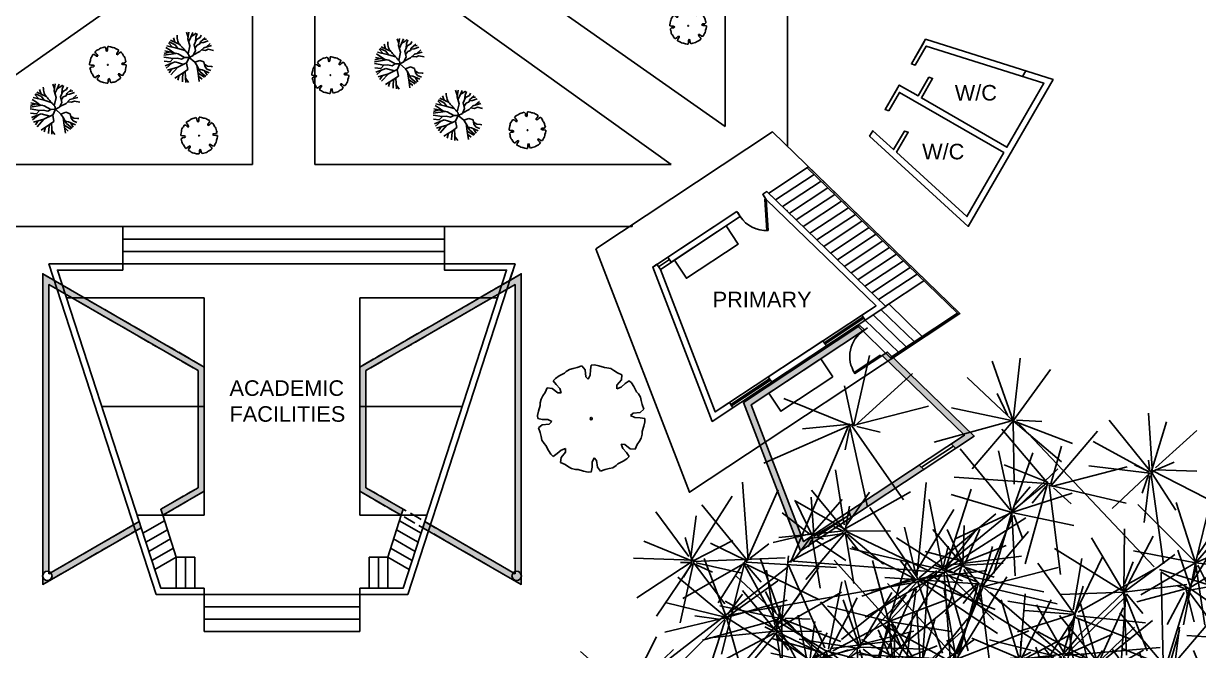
# Model space of a CAD drawing. Header units: millimetres. Extents: x -2023021 to 4454414, y -304659 to 993992.
# Drawn here: x 2061217 to 2099017, y 57553 to 77738 of the extents above; entities that cross this region are included whole.
import ezdxf

# ---------------------------------------------------------------- set-up
doc = ezdxf.new("R2010")
doc.units = ezdxf.units.MM
doc.header["$LTSCALE"] = 10
doc.header["$MEASUREMENT"] = 0
doc.linetypes.add('BANKLINE1', pattern=[5.5, 4, -1.5])
doc.layers.add('First Floor', color=7, linetype='Continuous')
doc.styles.get("Standard").update_dxf_attribs({"font": 'arial.ttf'})

# ---------------------------------------------------------------- blocks, each defined once
blk = doc.blocks.new('z_96')
at = {"color": 86, "linetype": 'Continuous'}
for p, q in [((-279.8, 149.9), (-254.2, 304.5)), ((-277.5, 143.8), (-209, 319.2)), ((-2.3, 183.5), (-55.4, 292.1)), ((0.6, 181.7), (29.5, 299.6)), ((5.7, 184.9), (91.8, 284.8)), ((-282.5, 143.4), (-440.4, 263.7)), ((-279.3, 139.9), (-326.8, 270.9)), ((1.7, 182.4), (-92.5, 262.1)), ((3.6, 188.7), (58.7, 265.3)), ((395.6, 94.6), (438.6, 246.5)), ((-276.5, 141.1), (-146.8, 221.3)), ((-9.6, 182.8), (-129.6, 222.9)), ((-0.6, 184.6), (125.7, 194.4)), ((393.4, 89.6), (354, 209.2)), ((-292.1, 134.2), (-430.8, 180.4)), ((-280.1, 150.3), (-304, 174)), ((-5.7, 186.4), (-99.8, 114.3)), ((-4.6, 181.6), (-86.6, 72.3)), ((1.5, 182.8), (69.9, 77.5)), ((9.8, 182.3), (88, 114.6)), ((393.4, 89.6), (479.1, 181.8)), ((-279.1, 142.3), (-397.9, 16.9)), ((-263.2, 140.3), (-131, 113.5)), ((-260.4, 142.3), (-97.9, 156.1)), ((393.4, 89.6), (284.7, 153.1)), ((-283.2, 138.5), (-471.2, 114.9)), ((-285.6, 136.6), (-375, 92.2)), ((-277.6, 139.7), (-313.4, -1.1)), ((-279.1, 135.4), (-307.4, 99.5)), ((-278.4, 130.6), (-221.9, 40)), ((-277.5, 137.2), (-129.1, 19.3)), ((393.4, 89.6), (514.5, 123.6)), ((393.4, 89.6), (273.9, 50.1)), ((393.4, 89.6), (293.9, 12.5)), ((391.3, 83.5), (363.2, 41.9)), ((393.4, 89.6), (493.5, 13.4)), ((393.4, 89.6), (516.7, 64.5)), ((393.4, 89.6), (442.6, -26.2)), ((409.2, 93.4), (456.4, 89)), ((-71.7, -35.5), (-42.1, 65.4)), ((-74.7, -24.6), (-111.9, 37.5)), ((164.1, -89.9), (142.7, 11.7)), ((163.4, -89), (238.9, 7.6)), ((-237.5, -199.4), (-267, -22)), ((-65.2, -32.9), (-135.5, -11.4)), ((-80, -28.7), (-89.9, -20)), ((-68.1, -28.4), (-55.8, -19.3)), ((-234, -202.3), (-196.3, -40.6)), ((-75, -39.2), (-157.1, -75.4)), ((-74, -33), (-152.4, -40.5)), ((-76.2, -35.8), (-103.5, -105.8)), ((-72.5, -35.1), (-71.9, -112)), ((-70.4, -41.1), (3.7, -57.1)), ((-69.9, -39.6), (-38.4, -102.6)), ((159.3, -86.3), (85.5, -28.7)), ((167, -88.4), (276, -24.7)), ((163.4, -86.5), (137.7, -55.7)), ((161.1, -92.4), (74, -95.2)), ((164.5, -93.4), (157.3, -141.4)), ((160.4, -93), (267.6, -148.2)), ((164.2, -92.2), (234.3, -170.2)), ((165.3, -92), (295.7, -74)), ((166.9, -90.5), (187.1, -100.1)), ((168.3, -88.4), (194, -71.5)), ((167.1, -94.6), (37.3, -175)), ((163.6, -101.8), (119, -170.9)), ((167, -104.1), (188, -212.9)), ((-231, -196), (-205.2, -161.9)), ((-237.4, -199.3), (-392.1, -169)), ((-246.4, -194), (-283.1, -163.8)), ((-242.3, -196.3), (-391.5, -241.3)), ((-242.2, -199.4), (-329.5, -310.3)), ((-241, -201.7), (-259.1, -277.3)), ((-242.2, -201.7), (-47.9, -207.3)), ((-236.2, -200.9), (-139.2, -306.8)), ((-230.8, -205.8), (-146.5, -236))]:
    blk.add_line(p, q, dxfattribs=at)
at = {"color": 251, "linetype": 'Continuous'}
for p, q in [((-4.6, -3.2), (0.8, 176.4)), ((-17.8, -5.6), (-274.7, 141.8)), ((0, 0), (389.1, 84.4)), ((-10.4, -6), (-235.7, -205.3)), ((-16, -6.1), (-74.7, -37.4)), ((-5, -18.9), (163.8, -91.6))]:
    blk.add_line(p, q, dxfattribs=at)
blk = doc.blocks.new('сосна 1')
for p, rotation in [((317.7, 388.3), 121.1570021628385), ((-412.6, 386.5), 205.4822314301707), ((-117.1, 122.3), 55.05972244949476), ((-136.5, 361.1), 177.7388340989747), ((-351.5, 121.7), 257.3134436407499), ((285.8, 9.1), 60.73020616460848), ((-143.1, -5.5), 121.1570021628385), ((234.4, -65.1), 73.86762904044271), ((-343.1, -101.5), 57.88453704712605), ((-274, 161.3), 177.7388340989747), ((173.8, 17), 349.7944254651076), ((326.9, 45.9), 177.7388340989747), ((98.1, -4.6), 177.7388340989747), ((-502.4, -282.3), 279.7984529833926), ((-175.3, -367), 63.19571700542104), ((-48.9, -393.6), 342.5348703671633), ((260.9, -458.6), 13.7229345296671)]:
    blk.add_blockref('z_96', p, dxfattribs=dict(rotation=rotation))
blk = doc.blocks.new('*U27')
at = {"transparency": 33554687}
for p, q in [((0, 0), (0, -6)), ((40, 0), (40, -6))]:
    blk.add_line(p, q, dxfattribs=at)
blk.add_lwpolyline([(0, 0), (0, 40), (1.75, 40), (1.75, 0)], close=True, dxfattribs=at)
blk.add_arc((0, 0), 40, 0, 90, dxfattribs=at)
blk = doc.blocks.new('*U18')
for p, q in [((0, 0), (0, -6)), ((40, 0), (40, -6))]:
    blk.add_line(p, q)
blk.add_lwpolyline([(0, 0), (20, 34.6), (21.5, 33.8), (1.5, -0.9)], close=True)
blk.add_arc((0, 0), 40, 0, 60)
blk = doc.blocks.new('mb-cay7')
for p, q in [((-281, 528), (-302, 509)), ((-244, 552), (-281, 528)), ((-206, 561), (-244, 552)), ((-161, 571), (-206, 561)), ((-109, 590), (-161, 571)), ((-75, 547), (-109, 590)), ((-67, 471), (-75, 547)), ((-16, 547), (-19, 489)), ((-7, 599), (-16, 547)), ((28, 601), (-7, 599)), ((76, 591), (28, 601)), ((138, 572), (76, 591)), ((166, 570), (138, 572)), ((209, 560), (166, 570)), ((242, 540), (209, 560)), ((281, 515), (242, 540)), ((-400, 452), (-424, 426)), ((-424, 426), (-393, 384)), ((-359, 480), (-400, 452)), ((-302, 509), (-359, 480)), ((-39, 443), (-67, 471)), ((-19, 489), (-39, 443)), ((277, 379), (325, 438)), ((331, 492), (281, 515)), ((367, 396), (324, 357)), ((325, 438), (331, 492)), ((410, 427), (367, 396)), ((436, 403), (410, 426)), ((463, 362), (436, 403)), ((-538, 259), (-558, 225)), ((-513, 297), (-538, 259)), ((-490, 348), (-513, 297)), ((-435, 342), (-490, 348)), ((-376, 294), (-435, 342)), ((-393, 384), (-354, 341)), ((-336, 293), (-376, 294)), ((-354, 341), (-336, 293)), ((276, 339), (277, 379)), ((324, 357), (276, 339)), ((493, 305), (463, 362)), ((512, 284), (493, 305)), ((535, 247), (512, 284)), ((-569, 155), (-588, 93)), ((-568, 183), (-569, 155)), ((-558, 225), (-568, 183)), ((545, 209), (535, 247)), ((554, 164), (545, 209)), ((573, 112), (554, 164)), ((-588, 93), (-598, 45)), ((-598, 45), (-596, 10)), ((-596, 10), (-545, 1)), ((-545, 1), (-486, -1)), ((426, 43), (455, 70)), ((472, 22), (426, 43)), ((455, 70), (531, 78)), ((531, 19), (472, 22)), ((531, 78), (573, 112)), ((583, 10), (531, 19)), ((584, -25), (582, 10)), ((-545, -58), (-587, -92)), ((-587, -92), (-568, -144)), ((-469, -50), (-545, -58)), ((-486, -1), (-440, -22)), ((-440, -22), (-469, -50)), ((555, -134), (574, -73)), ((574, -73), (584, -25)), ((-568, -144), (-558, -189)), ((-558, -189), (-549, -227)), ((-549, -227), (-526, -264)), ((499, -277), (524, -239)), ((524, -239), (544, -205)), ((544, -205), (554, -163)), ((554, -163), (555, -134)), ((-526, -264), (-507, -285)), ((-507, -285), (-477, -342)), ((-477, -342), (-450, -383)), ((-450, -383), (-424, -406)), ((-424, -406), (-381, -376)), ((-381, -376), (-338, -337)), ((-291, -359), (-339, -418)), ((-338, -337), (-290, -319)), ((-290, -319), (-291, -359)), ((340, -320), (322, -273)), ((322, -273), (362, -274)), ((380, -364), (340, -320)), ((362, -274), (421, -322)), ((410, -406), (380, -364)), ((421, -322), (476, -327)), ((476, -327), (499, -277)), ((-339, -418), (-345, -472)), ((-345, -472), (-294, -495)), ((-294, -495), (-256, -520)), ((2, -527), (5, -469)), ((5, -469), (26, -423)), ((26, -423), (53, -451)), ((53, -451), (61, -527)), ((230, -531), (267, -508)), ((267, -508), (288, -489)), ((288, -489), (345, -459)), ((345, -459), (386, -432)), ((386, -432), (410, -406)), ((-256, -520), (-222, -540)), ((-222, -540), (-180, -550)), ((-180, -550), (-152, -551)), ((-152, -551), (-90, -571)), ((-90, -571), (-42, -580)), ((-42, -580), (-7, -578)), ((-7, -579), (2, -527)), ((61, -527), (95, -570)), ((95, -570), (147, -550)), ((147, -550), (192, -541)), ((192, -541), (230, -531))]:
    blk.add_line(p, q)
blk.add_ellipse((-7, 10), major_axis=(-12.3, 0), ratio=0.999017)
blk = doc.blocks.new('mb-cay3')
for p, q in [((-31, 616), (-85, 772)), ((-39, 560), (-5, 777)), ((59, 618), (123, 768)), ((-529, 295), (-660, 435)), ((-448, 370), (-640, 462)), ((-297, 377), (-594, 516)), ((-456, 451), (-504, 599)), ((27, 338), (-39, 560)), ((-13, 473), (59, 618)), ((65, 634), (172, 698)), ((161, 366), (238, 540)), ((172, 698), (230, 744)), ((205, 466), (217, 614)), ((217, 614), (265, 733)), ((238, 540), (358, 604)), ((256, 361), (349, 398)), ((349, 398), (365, 469)), ((357, 434), (461, 448)), ((358, 604), (389, 679)), ((365, 469), (512, 598)), ((444, 539), (559, 556)), ((461, 448), (612, 502)), ((548, 297), (680, 413)), ((-426, 94), (-808, 31)), ((-623, 138), (-801, 89)), ((-355, 78), (-783, 174)), ((-610, 194), (-745, 282)), ((-363, 255), (-718, 340)), ((-496, 110), (-610, 194)), ((-363, 255), (-448, 370)), ((-130, 186), (-363, 255)), ((-143, -40), (-355, 78)), ((-33, 77), (27, 338)), ((2, -36), (133, 27)), ((133, 27), (206, 186)), ((142, 47), (347, 154)), ((206, 186), (161, 366)), ((187, 260), (256, 361)), ((347, 154), (470, 275)), ((396, 203), (525, 189)), ((470, 275), (721, 344)), ((525, 189), (618, 226)), ((618, 226), (784, 188)), ((-514, -76), (-810, -27)), ((-610, -183), (-801, -161)), ((-451, -182), (-765, -306)), ((-552, -222), (-734, -380)), ((-367, -355), (-697, -450)), ((-511, -73), (-610, -183)), ((-367, -355), (-585, -598)), ((-387, -63), (-511, -73)), ((-173, -262), (-451, -182)), ((-245, -95), (-387, -63)), ((-79, -216), (-367, -355)), ((-143, -40), (-245, -95)), ((2, -36), (-143, -40)), ((2, -36), (-84, -227)), ((-84, -227), (-44, -427)), ((2, -36), (180, -191)), ((180, -191), (342, -131)), ((180, -191), (255, -303)), ((253, -300), (289, -547)), ((255, -303), (360, -497)), ((342, -131), (479, -183)), ((479, -183), (506, -322)), ((493, -257), (596, -322)), ((506, -322), (576, -413)), ((596, -322), (716, -333)), ((716, -333), (757, -339)), ((-550, -408), (-637, -538)), ((-188, -528), (-460, -705)), ((-318, -612), (-361, -764)), ((-211, -677), (-217, -819)), ((-188, -528), (-211, -677)), ((-44, -427), (-188, -528)), ((-126, -485), (-111, -678)), ((-111, -678), (-109, -842)), ((-110, -716), (-17, -849)), ((289, -547), (498, -675)), ((289, -547), (328, -810)), ((302, -637), (416, -737)), ((318, -419), (422, -436)), ((360, -497), (537, -649)), ((422, -436), (645, -534)), ((491, -467), (578, -611)), ((576, -413), (696, -460))]:
    blk.add_line(p, q)
for centre, radius, start, end in [((455, 700), 842, 181.5686, 195.0038), ((-141, 541), 225, 195.0038, 221.1659), ((62234, 55080), 83082, 221.1659, 221.28126), ((29144, 26029), 39048, 221.2813, 221.4495), ((15672, 14131), 21075, 221.4495, 221.7043), ((-7857, -6835), 10440, 41.3423, 41.7043), ((-61, 24), 56.4, 12.2823, 41.3423), ((-371, -43), 373, 1.0907, 12.2823)]:
    blk.add_arc(centre, radius, start, end)

msp = doc.modelspace()

# ---------------------------------------------------------------- hatches: boundary and pattern name
at = {"layer": 'First Floor', "ltscale": 10, "transparency": 33554687}
h = msp.add_hatch(color=256, dxfattribs=at)
h.dxf.hatch_style = 1
h.paths.add_polyline_path([(2064825, 61405), (2064762, 61599), (2062094, 60059, -0.189691), (2062134, 59956, -0.899631), (2061837, 59925), (2061837, 59679)])
h.paths.add_polyline_path([(2074304, 61599), (2074241, 61405), (2077229, 59679), (2077229, 69679), (2076860, 69467), (2076768, 69182), (2077029, 69333), (2077029, 60026)])
h.paths.add_polyline_path([(2074304, 61599), (2074127, 61701), (2074064, 61507), (2074241, 61405)])
h.paths.add_polyline_path([(2061837, 106789), (2061837, 106543, -0.899631), (2062134, 106512, -0.189691), (2062094, 106409), (2064762, 104869), (2064825, 105064)])
h.paths.add_polyline_path([(2062037, 106371, -0.457895), (2061837, 106480), (2061837, 96789), (2062205, 97002), (2062298, 97286), (2062037, 97135)])
h.paths.add_polyline_path([(2067033, 99789), (2067033, 101061), (2066833, 101061), (2066833, 99904), (2062556, 97435), (2062464, 97151)])
h.paths.add_polyline_path([(2062556, 97435), (2062298, 97286), (2062205, 97002), (2062464, 97151)])
h.paths.add_polyline_path([(2067033, 103789), (2065695, 104561), (2065632, 104366), (2066833, 103673), (2066833, 101061), (2067033, 101061)])
h.paths.add_polyline_path([(2072233, 103673), (2073433, 104366), (2073370, 104561), (2072033, 103789), (2072033, 101061), (2072233, 101061)])
h.paths.add_polyline_path([(2072233, 101061), (2072033, 101061), (2072033, 99789), (2076601, 97151), (2076509, 97435), (2072233, 99904)])
h.paths.add_polyline_path([(2076768, 97286), (2076509, 97435), (2076601, 97151), (2076860, 97002)])
h.paths.add_polyline_path([(2077229, 106480, -0.457895), (2077029, 106371), (2077029, 97135), (2076768, 97286), (2076860, 97002), (2077229, 96789)])
h.paths.add_polyline_path([(2077229, 106789), (2074241, 105064), (2074304, 104869), (2076971, 106409, -0.189691), (2076931, 106512, -0.899631), (2077229, 106543)])
h.paths.add_polyline_path([(2074304, 104869), (2074241, 105064), (2074064, 104961), (2074127, 104767)])
h.paths.add_polyline_path([(2066308, 100811), (2073081, 100811), (2073081, 103620), (2066308, 103620)], flags=9)
h = msp.add_hatch(color=256, dxfattribs=at)
h.dxf.hatch_style = 1
h.paths.add_polyline_path([(2085083, 64262), (2084912, 64149), (2086217, 60758), (2086815, 61154), (2086741, 61345), (2086314, 61062)])
h.paths.add_polyline_path([(2097376, 86335), (2097376, 85823), (2097576, 85867), (2097576, 86584), (2093990, 85793), (2093990, 85588)])
h = msp.add_hatch(color=256, dxfattribs=at)
h.dxf.hatch_style = 1
h.paths.add_polyline_path([(2077229, 69679), (2076860, 69467), (2076768, 69182), (2077029, 69333), (2077029, 60097, -0.457895), (2077229, 59988)])
h.paths.add_polyline_path([(2076509, 69033), (2076601, 69317), (2072033, 66679), (2072033, 65407), (2072233, 65407), (2072233, 66564)])
h.paths.add_polyline_path([(2076860, 69467), (2076601, 69317), (2076509, 69033), (2076768, 69182)])
h.paths.add_polyline_path([(2072233, 65407), (2072033, 65407), (2072033, 62679), (2073370, 61907), (2073433, 62102), (2072233, 62795)])
h.paths.add_polyline_path([(2074304, 61599), (2074241, 61405), (2077006, 59826, -0.267949), (2076931, 59956, -0.189691), (2076971, 60059)], flags=17)
h.paths.add_polyline_path([(2064762, 61599), (2062094, 60059, -0.189691), (2062134, 59956, -0.267949), (2062059, 59826), (2064824, 61406)], flags=17)
h.paths.add_polyline_path([(2067033, 62679), (2067033, 65407), (2066833, 65407), (2066833, 62795), (2065632, 62102), (2065695, 61907)])
h.paths.add_polyline_path([(2067033, 66679), (2062464, 69317), (2062556, 69033), (2066833, 66564), (2066833, 65407), (2067033, 65407)])
h.paths.add_polyline_path([(2062037, 69333), (2062298, 69182), (2062205, 69467), (2061837, 69679), (2061837, 59988, -0.457895), (2062037, 60097)])
h.paths.add_polyline_path([(2062464, 69317), (2062205, 69467), (2062298, 69182), (2062556, 69033)])
h.paths.add_polyline_path([(2064825, 61405), (2064762, 61599), (2062094, 60059, -0.189691), (2062134, 59956, -0.899631), (2061837, 59925), (2061837, 59679)])
h.paths.add_polyline_path([(2064939, 61701), (2064762, 61599), (2064825, 61405), (2065002, 61507)])
h.paths.add_polyline_path([(2077229, 59925, -0.899631), (2076931, 59956, -0.189691), (2076971, 60059), (2074304, 61599), (2074241, 61405), (2077229, 59679)])
h = msp.add_hatch(color=256, dxfattribs=at)
h.dxf.hatch_style = 1
h.paths.add_polyline_path([(2086108, 61062, -0.31031), (2086240, 61255), (2085487, 63213, -0.404136), (2085227, 63333), (2086110, 61037, -0.030901)])
h.paths.add_polyline_path([(2085227, 63333, -0.092069), (2085214, 63407, -0.300872), (2085339, 63597), (2084623, 65459), (2088273, 67874), (2088126, 68016), (2084378, 65537)])
h.paths.add_polyline_path([(2089635, 66277, -0.62376), (2089967, 66115, -0.158191), (2089928, 65994), (2091328, 64638, -0.396129), (2091610, 64633), (2089009, 67161), (2088838, 67048)], flags=17)
h.paths.add_polyline_path([(2087766, 62023), (2087839, 61832), (2090182, 63381), (2090035, 63524)])
h.paths.add_polyline_path([(2091207, 64059), (2091805, 64455), (2089009, 67161), (2088838, 67048), (2089635, 66277, -0.62376), (2089967, 66115, -0.158191), (2089928, 65994), (2091328, 64638, -0.651705), (2091673, 64486, -0.721289), (2091302, 64362), (2091060, 64202)])
h.paths.add_polyline_path([(2086520, 61062, -0.188485), (2086465, 60923), (2086815, 61154), (2086741, 61345), (2086486, 61176, -0.147158)])
h.paths.add_polyline_path([(2086217, 60758), (2086383, 60868, -0.338527), (2086145, 60945)])
h = msp.add_hatch(color=256, dxfattribs=at)
h.dxf.hatch_style = 1
h.paths.add_polyline_path([(2091328, 64638, -0.651705), (2091673, 64486, -0.721289), (2091302, 64362), (2091060, 64202), (2091207, 64059), (2091805, 64455), (2089009, 67161), (2088838, 67048), (2089635, 66277, -0.62376), (2089967, 66115, -0.158191), (2089928, 65994)])
h = msp.add_hatch(color=256, dxfattribs=at)
h.dxf.hatch_style = 1
h.paths.add_polyline_path([(2089194, 66982), (2089143, 66948), (2089024, 66869), (2091487, 64484), (2091060, 64202), (2091207, 64059), (2091805, 64455)])

# ---------------------------------------------------------------- linework, layer by layer
for p, q in [((2085790, 92687), (2085790, 73781)), ((2072518, 82348), (2083790, 74420)), ((2083790, 74420), (2083790, 82348)), ((2068584, 81447), (2056856, 73198)), ((2068584, 81447), (2068584, 73198)), ((2070584, 81432), (2082051, 73198)), ((2070584, 73198), (2070584, 81432)), ((2090259, 77012), (2089904, 76397)), ((2089904, 76397), (2089782, 76436)), ((2093356, 76032), (2093459, 76210)), ((2090464, 75967), (2090103, 75343)), ((2089397, 75520), (2089056, 74929)), ((2068584, 73198), (2056856, 73198)), ((2082051, 73198), (2070584, 73198)), ((2085110, 72073), (2085000, 72240)), ((2084276, 71522), (2084166, 71688)), ((2058274, 71198), (2080793, 71198)), ((2064411, 71198), (2074757, 71198)), ((2064411, 69998), (2064411, 71198)), ((2074757, 69998), (2074757, 71198)), ((2080793, 71198), (2080793, 71256)), ((2064411, 70798), (2074757, 70798)), ((2064411, 70398), (2074757, 70398)), ((2064411, 69798), (2064411, 69998)), ((2064411, 69998), (2074757, 69998)), ((2074757, 69798), (2074757, 69998)), ((2081704, 69820), (2081594, 69987)), ((2081649, 69904), (2082000, 70136)), ((2082056, 70053), (2081945, 70220)), ((2067033, 68907), (2062597, 68907)), ((2067033, 65407), (2067033, 68907)), ((2072033, 65407), (2072033, 68907)), ((2072033, 68907), (2076468, 68907)), ((2086976, 67462), (2088227, 68290)), ((2087003, 67421), (2088254, 68248)), ((2087045, 67358), (2086934, 67525)), ((2085218, 66299), (2083967, 65472)), ((2085245, 66258), (2083994, 65430)), ((2085287, 66195), (2085176, 66362)), ((2067033, 65407), (2063734, 65407)), ((2067033, 61907), (2067033, 65407)), ((2072033, 61907), (2072033, 65407)), ((2072033, 65407), (2075331, 65407)), ((2084036, 65368), (2083925, 65534)), ((2091133, 64131), (2090108, 63453)), ((2091207, 64059), (2091060, 64202)), ((2090182, 63381), (2090035, 63524)), ((2087839, 61832), (2087766, 62023)), ((2067033, 61907), (2064872, 61907)), ((2065754, 61728), (2065060, 61328)), ((2072033, 61907), (2074194, 61907)), ((2073312, 61728), (2074005, 61328)), ((2087803, 61927), (2086778, 61249)), ((2065848, 61436), (2065155, 61036)), ((2073217, 61436), (2073911, 61036)), ((2086815, 61154), (2086741, 61345)), ((2065943, 61145), (2065250, 60744)), ((2073122, 61145), (2073816, 60744)), ((2066038, 60853), (2065344, 60453)), ((2066133, 60561), (2065439, 60161)), ((2066133, 59561), (2066133, 60561)), ((2066433, 59561), (2066433, 60561)), ((2066733, 59561), (2066733, 60561)), ((2072333, 59561), (2072333, 60561)), ((2072633, 59561), (2072633, 60561)), ((2072933, 59561), (2072933, 60561)), ((2072933, 60561), (2073626, 60161)), ((2073028, 60853), (2073721, 60453)), ((2067033, 59561), (2067033, 59361)), ((2067033, 59361), (2072033, 59361)), ((2067033, 58161), (2067033, 59361)), ((2072033, 59561), (2072033, 59361)), ((2072033, 58161), (2072033, 59361)), ((2067033, 58961), (2072033, 58961)), ((2067033, 58561), (2072033, 58561)), ((2067033, 58161), (2072033, 58161))]:
    msp.add_line(p, q, dxfattribs=at)
at = {"layer": 'First Floor', "ltscale": 100, "transparency": 33554687}
for p, q in [((2085193, 72271), (2086474, 73118)), ((2085414, 72057), (2086652, 72876)), ((2085635, 71844), (2086873, 72663)), ((2085134, 72329), (2085414, 72057)), ((2085856, 71630), (2087094, 72449)), ((2086076, 71416), (2087315, 72235)), ((2086297, 71203), (2087535, 72022)), ((2086518, 70989), (2087756, 71808)), ((2086738, 70775), (2087977, 71594)), ((2086959, 70561), (2088198, 71381)), ((2087180, 70348), (2088418, 71167)), ((2087401, 70134), (2088639, 70953)), ((2087621, 69920), (2088860, 70740)), ((2087842, 69707), (2089081, 70526)), ((2088063, 69493), (2089301, 70312)), ((2088284, 69279), (2089522, 70099)), ((2088504, 69066), (2089743, 69885)), ((2088725, 68852), (2089963, 69671)), ((2088946, 68638), (2090184, 69458)), ((2088808, 68525), (2089875, 67492)), ((2089050, 68708), (2090131, 67661)), ((2088552, 68355), (2089619, 67322))]:
    msp.add_line(p, q, dxfattribs=at)
for points in [[(2089782, 76436), (2090137, 77051), (2090239, 77228), (2094340, 75931), (2091612, 71207), (2088438, 74109), (2088541, 74287)], [(2090259, 77012), (2094042, 75815), (2092853, 73755), (2090103, 75343)], [(2088934, 74967), (2089289, 75582), (2089389, 75755), (2089995, 75405)], [(2089397, 75520), (2092753, 73582), (2091564, 71522), (2089303, 73590), (2089677, 74238)], [(2085000, 72240), (2085134, 72329), (2088960, 68625), (2088039, 68016), (2084292, 65537), (2083372, 64928), (2081460, 69898)], [(2085110, 72073), (2088642, 68654), (2083469, 65233), (2081704, 69820), (2084276, 71522)], [(2081460, 69898), (2084166, 71688)]]:
    msp.add_lwpolyline(points, dxfattribs=at)
at = {"layer": 'First Floor', "ltscale": 10, "transparency": 33554687}
for points in [[(2089056, 74929), (2089397, 75520), (2092753, 73582), (2091564, 71522), (2089303, 73590), (2089677, 74238), (2089555, 74276), (2089208, 73676), (2088541, 74287), (2088438, 74109), (2091612, 71207), (2094340, 75931), (2090239, 77228), (2089782, 76436), (2089904, 76397), (2090259, 77012), (2094042, 75815), (2092853, 73755), (2090103, 75343), (2090464, 75967), (2090342, 76006), (2089995, 75405), (2089389, 75755), (2088934, 74967), (2089056, 74929)], [(2090464, 75967), (2090342, 76006), (2089995, 75405)], [(2089677, 74238), (2089555, 74276), (2089208, 73676), (2088541, 74287)], [(2089106, 66983), (2091265, 68411), (2086432, 73090)], [(2088039, 68016), (2089143, 66948), (2091344, 68404), (2086474, 73118)], [(2088185, 68352), (2088296, 68186), (2088960, 68625), (2085134, 72329), (2085000, 72240), (2085109, 72075), (2088642, 68654), (2088185, 68352)], [(2084166, 71688), (2084276, 71522), (2082056, 70053), (2081945, 70220), (2084166, 71688)], [(2064825, 61405), (2062033, 69998), (2064411, 69998)], [(2074757, 69998), (2077033, 69998), (2073577, 59361), (2072033, 59361)], [(2076594, 69296), (2076757, 69798), (2074757, 69798), (2074757, 69998), (2077033, 69998), (2076853, 69462), (2076594, 69313)], [(2081594, 69987), (2081704, 69820), (2083469, 65233), (2083925, 65534), (2084036, 65368), (2083372, 64928), (2081460, 69898), (2081594, 69987)], [(2064939, 61701), (2062308, 69798), (2064411, 69798)], [(2074757, 69798), (2076757, 69798), (2073432, 59561), (2072033, 59561)], [(2089362, 67153), (2088296, 68186), (2088185, 68352)], [(2085176, 66362), (2086934, 67525), (2087045, 67358), (2085287, 66195), (2085176, 66362)], [(2066733, 60561), (2066133, 60561), (2065695, 61907)], [(2072333, 60561), (2072933, 60561), (2073370, 61907)], [(2067033, 59361), (2065489, 59361), (2064825, 61405)], [(2067033, 59561), (2065634, 59561), (2065002, 61507)]]:
    msp.add_lwpolyline(points, dxfattribs=at)
at = {"layer": 'First Floor', "ltscale": 100, "transparency": 33554687}
msp.add_lwpolyline([(2079627, 70485), (2085311, 74245), (2091344, 68404), (2082642, 62647)], close=True, dxfattribs=at)
at = {"layer": 'First Floor', "ltscale": 10, "transparency": 33554687}
for points in [[(2083824, 71223), (2082156, 70119), (2082542, 69535), (2084210, 70639)], [(2064939, 61701), (2062037, 60026), (2062037, 69333), (2066833, 66564), (2066833, 62795), (2065632, 62102), (2065695, 61907), (2067033, 62679), (2067033, 66679), (2061837, 69679), (2061837, 59679), (2065002, 61507)], [(2074127, 61701), (2077029, 60026), (2077029, 69333), (2072233, 66564), (2072233, 62795), (2073433, 62102), (2073370, 61907), (2072033, 62679), (2072033, 66679), (2077229, 69679), (2077229, 59679), (2074064, 61507)], [(2087250, 66358), (2085582, 65255), (2085196, 65838), (2086864, 66942)]]:
    msp.add_lwpolyline(points, close=True, dxfattribs=at)
at = {"layer": 'First Floor', "linetype": 'BANKLINE1', "ltscale": 10, "transparency": 33554687}
for points in [[(2064939, 61701), (2062037, 60026), (2062037, 69333), (2066833, 66564), (2066833, 62795), (2065632, 62102), (2065695, 61907), (2067033, 62679), (2067033, 66679), (2061837, 69679), (2061837, 59679), (2065002, 61507)], [(2077229, 69679), (2072033, 66679), (2072033, 62679), (2077229, 59679)], [(2077029, 69333), (2072233, 66564), (2072233, 62795), (2077029, 60026)]]:
    msp.add_lwpolyline(points, close=True, dxfattribs=at)
at = {"layer": 'First Floor', "transparency": 33554687}
for points in [[(2088102, 67761), (2088273, 67874), (2084623, 65459), (2086314, 61062), (2091487, 64484), (2088838, 67048), (2089009, 67161), (2091805, 64455), (2086217, 60758), (2084378, 65537), (2088126, 68016)], [(2088126, 68016), (2088273, 67874)]]:
    msp.add_lwpolyline(points, dxfattribs=at)
at = {"layer": 'First Floor', "ltscale": 100, "transparency": 33554687}
for centre in [(2061984, 59956), (2061984, 59956), (2077082, 59956), (2077082, 59956)]:
    msp.add_circle(centre, 151, dxfattribs=at)
at = {"layer": 'First Floor', "transparency": 33554687}
for p in [(2085775, 71708), (2081662, 69373), (2088237, 68147), (2083819, 65224)]:
    msp.add_point(p, dxfattribs=at)

# ---------------------------------------------------------------- block references
at = {"transparency": 33554687, "xscale": 16.17208348636941, "yscale": 16.17208348636941, "zscale": 16.17208348636941}
msp.add_blockref('сосна 1', (2092453, 53972), dxfattribs=at)
at = {"layer": 'First Floor', "transparency": 33554687}
for name, p in [('mb-cay7', (2082605, 77652)), ('mb-cay3', (2066544, 76682)), ('mb-cay3', (2073321, 76474)), ('mb-cay7', (2063939, 76394)), ('mb-cay7', (2071094, 76065)), ('mb-cay3', (2062241, 75013)), ('mb-cay3', (2075203, 74815)), ('mb-cay7', (2077436, 74293)), ('mb-cay7', (2066872, 74118))]:
    msp.add_blockref(name, p, dxfattribs=at)
at = {"layer": 'First Floor', "transparency": 33554687, "xscale": 25, "yscale": 25, "zscale": 25}
for name, p, rotation in [('*U18', (2085109, 72075), 213.4857454039913), ('*U27', (2088798, 67022), 123.4857454039913)]:
    msp.add_blockref(name, p, dxfattribs=dict(at, rotation=rotation))
at = {"layer": 'First Floor', "transparency": 33554687, "xscale": 2.922164263595346, "yscale": 2.922164263595346, "zscale": 2.922164263595346}
msp.add_blockref('mb-cay7', (2079500, 64990), dxfattribs=at)

# ---------------------------------------------------------------- texts
at = {"layer": 'First Floor', "ltscale": 10, "transparency": 33554687, "char_height": 500, "attachment_point": 1}
for s, width, insert in [('W/C', 1805.68, (2091175, 75758)), ('W/C', 1805.68, (2090126, 73864)), ('PRIMARY', 5240.38, (2083387, 69103)), ('ACADEMIC\\PFACILITIES', 4831.2, (2067844, 66251))]:
    msp.add_mtext_dynamic_manual_height_columns(s, width=width, gutter_width=1, heights=[0], dxfattribs=dict(at, insert=insert))

doc.saveas('drawing.dxf')
